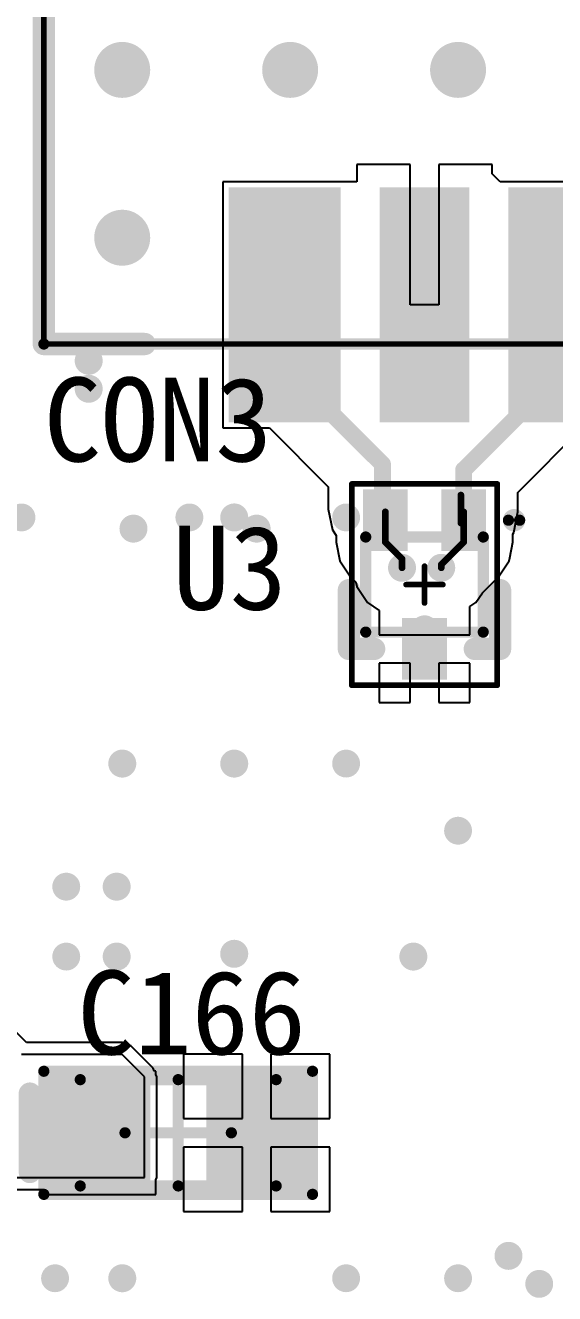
# Model space of a CAD drawing. Header units: millimetres. Extents: x 15 to 120, y 22 to 104.
# Drawn here: x 86.13 to 90.86, y 73.06 to 84.4 of the extents above; entities that cross this region are included whole.
import ezdxf

# ---------------------------------------------------------------- set-up
doc = ezdxf.new("R2010")
doc.units = ezdxf.units.MM
for name, color, linetype in [('BottomLayer', 5, 'Continuous'), ('Mechanical13', 56, 'Continuous'), ('Mechanical15', 56, 'Continuous'), ('MultiLayer', 9, 'Continuous'), ('TopLayer', 1, 'Continuous'), ('TopOverlay', 2, 'Continuous'), ('TopPaste', 8, 'Continuous'), ('TopSolder', 216, 'Continuous')]:
    doc.layers.add(name, color=color, linetype=linetype)

msp = doc.modelspace()

# ---------------------------------------------------------------- linework, layer by layer
at = {"layer": 'BottomLayer'}
for points, const_width in [([(86.875, 84, 1), (87.125, 84, 1)], 0.25), ([(88.375, 84, 1), (88.625, 84, 1)], 0.25), ([(89.875, 84, 1), (90.125, 84, 1)], 0.25), ([(86.875, 82.5, 1), (87.125, 82.5, 1)], 0.25), ([(86.038, 80, 1), (86.162, 80, 1)], 0.125), ([(87.538, 80, 1), (87.662, 80, 1)], 0.125), ([(87.938, 80, 1), (88.063, 80, 1)], 0.125), ([(88.938, 80, 1), (89.062, 80, 1)], 0.125), ([(89.938, 80, 1), (90.062, 80, 1)], 0.125), ([(86.938, 77.8, 1), (87.063, 77.8, 1)], 0.125), ([(87.938, 77.8, 1), (88.063, 77.8, 1)], 0.125), ([(88.938, 77.8, 1), (89.062, 77.8, 1)], 0.125), ([(89.938, 77.2, 1), (90.062, 77.2, 1)], 0.125), ([(86.438, 76.7, 1), (86.562, 76.7, 1)], 0.125), ([(86.888, 76.7, 1), (87.013, 76.7, 1)], 0.125), ([(86.438, 76.075, 1), (86.562, 76.075, 1)], 0.125), ([(86.888, 76.075, 1), (87.013, 76.075, 1)], 0.125), ([(87.938, 76.1, 1), (88.063, 76.1, 1)], 0.125), ([(89.538, 76.075, 1), (89.663, 76.075, 1)], 0.125)]:
    msp.add_lwpolyline(points, format="xyb", close=True, dxfattribs=dict(at, const_width=const_width))
at = {"layer": 'Mechanical13', "const_width": 0.1}
for points in [[(86.3, 81.55), (86.3, 94.95)], [(86.3, 81.55), (100.1, 81.55)], [(89.175, 79.825), (90.225, 79.825)], [(89.175, 78.975), (89.175, 79.825)], [(90.225, 78.975), (90.225, 79.825)], [(89.175, 78.975), (90.225, 78.975)], [(86.625, 74.975), (88.375, 74.975)], [(86.625, 74.025), (86.625, 74.975)], [(88.375, 74.025), (88.375, 74.975)], [(86.625, 74.025), (88.375, 74.025)]]:
    msp.add_lwpolyline(points, dxfattribs=at)
at = {"layer": 'Mechanical13', "const_width": 0.05}
for points in [[(86.275, 81.55, 1), (86.325, 81.55, 1)], [(86.275, 81.55, 1), (86.325, 81.55, 1)], [(89.15, 79.825, 1), (89.2, 79.825, 1)], [(89.15, 79.825, 1), (89.2, 79.825, 1)], [(90.2, 79.825, 1), (90.25, 79.825, 1)], [(90.2, 79.825, 1), (90.25, 79.825, 1)], [(89.15, 78.975, 1), (89.2, 78.975, 1)], [(89.15, 78.975, 1), (89.2, 78.975, 1)], [(90.2, 78.975, 1), (90.25, 78.975, 1)], [(90.2, 78.975, 1), (90.25, 78.975, 1)], [(86.6, 74.975, 1), (86.65, 74.975, 1)], [(86.6, 74.975, 1), (86.65, 74.975, 1)], [(88.35, 74.975, 1), (88.4, 74.975, 1)], [(88.35, 74.975, 1), (88.4, 74.975, 1)], [(86.6, 74.025, 1), (86.65, 74.025, 1)], [(86.6, 74.025, 1), (86.65, 74.025, 1)], [(88.35, 74.025, 1), (88.4, 74.025, 1)], [(88.35, 74.025, 1), (88.4, 74.025, 1)]]:
    msp.add_lwpolyline(points, format="xyb", close=True, dxfattribs=at)
at = {"layer": 'Mechanical15'}
for points, const_width in [([(86.3, 81.55), (86.3, 94.95)], 0.05), ([(86.3, 81.55), (100.1, 81.55)], 0.05), ([(89.05, 80.3), (90.35, 80.3)], 0.05), ([(89.05, 78.5), (89.05, 80.3)], 0.05), ([(90.35, 78.5), (90.35, 80.3)], 0.05), ([(89.7, 79.235), (89.7, 79.565)], 0.05), ([(89.535, 79.4), (89.865, 79.4)], 0.05), ([(89.05, 78.5), (90.35, 78.5)], 0.05), ([(86.3, 75.05), (88.7, 75.05)], 0.1), ([(86.3, 73.95), (86.3, 75.05)], 0.1), ([(88.7, 73.95), (88.7, 75.05)], 0.1), ([(87.5, 74.025), (87.5, 74.975)], 0.1), ([(87.025, 74.5), (87.975, 74.5)], 0.1), ([(86.3, 73.95), (88.7, 73.95)], 0.1)]:
    msp.add_lwpolyline(points, dxfattribs=dict(at, const_width=const_width))
for points, const_width in [([(86.288, 81.55, 1), (86.313, 81.55, 1)], 0.025), ([(86.288, 81.55, 1), (86.313, 81.55, 1)], 0.025), ([(89.038, 80.3, 1), (89.062, 80.3, 1)], 0.025), ([(89.038, 80.3, 1), (89.062, 80.3, 1)], 0.025), ([(90.338, 80.3, 1), (90.363, 80.3, 1)], 0.025), ([(90.338, 80.3, 1), (90.363, 80.3, 1)], 0.025), ([(89.688, 79.565, 1), (89.713, 79.565, 1)], 0.025), ([(89.523, 79.4, 1), (89.547, 79.4, 1)], 0.025), ([(89.852, 79.4, 1), (89.877, 79.4, 1)], 0.025), ([(89.688, 79.235, 1), (89.713, 79.235, 1)], 0.025), ([(89.038, 78.5, 1), (89.062, 78.5, 1)], 0.025), ([(89.038, 78.5, 1), (89.062, 78.5, 1)], 0.025), ([(90.338, 78.5, 1), (90.363, 78.5, 1)], 0.025), ([(90.338, 78.5, 1), (90.363, 78.5, 1)], 0.025), ([(86.275, 75.05, 1), (86.325, 75.05, 1)], 0.05), ([(86.275, 75.05, 1), (86.325, 75.05, 1)], 0.05), ([(88.675, 75.05, 1), (88.725, 75.05, 1)], 0.05), ([(88.675, 75.05, 1), (88.725, 75.05, 1)], 0.05), ([(87.475, 74.975, 1), (87.525, 74.975, 1)], 0.05), ([(87, 74.5, 1), (87.05, 74.5, 1)], 0.05), ([(87.95, 74.5, 1), (88, 74.5, 1)], 0.05), ([(87.475, 74.025, 1), (87.525, 74.025, 1)], 0.05), ([(86.275, 73.95, 1), (86.325, 73.95, 1)], 0.05), ([(86.275, 73.95, 1), (86.325, 73.95, 1)], 0.05), ([(88.675, 73.95, 1), (88.725, 73.95, 1)], 0.05), ([(88.675, 73.95, 1), (88.725, 73.95, 1)], 0.05)]:
    msp.add_lwpolyline(points, format="xyb", close=True, dxfattribs=dict(at, const_width=const_width))
at = {"layer": 'MultiLayer'}
for points, const_width in [([(86.875, 84, 1), (87.125, 84, 1)], 0.25), ([(88.375, 84, 1), (88.625, 84, 1)], 0.25), ([(89.875, 84, 1), (90.125, 84, 1)], 0.25), ([(86.875, 82.5, 1), (87.125, 82.5, 1)], 0.25), ([(89.437, 82.1, 1), (89.562, 82.1, 1)], 0.125), ([(89.838, 82.1, 1), (89.962, 82.1, 1)], 0.125), ([(89.437, 81.55, 1), (89.562, 81.55, 1)], 0.125), ([(89.838, 81.55, 1), (89.962, 81.55, 1)], 0.125), ([(86.638, 81.4, 1), (86.763, 81.4, 1)], 0.125), ([(86.638, 81.15, 1), (86.763, 81.15, 1)], 0.125), ([(86.038, 80, 1), (86.162, 80, 1)], 0.125), ([(87.538, 80, 1), (87.662, 80, 1)], 0.125), ([(87.938, 80, 1), (88.063, 80, 1)], 0.125), ([(88.938, 80, 1), (89.062, 80, 1)], 0.125), ([(89.938, 80, 1), (90.062, 80, 1)], 0.125), ([(87.038, 79.9, 1), (87.163, 79.9, 1)], 0.125), ([(88.138, 79.9, 1), (88.263, 79.9, 1)], 0.125), ([(89.437, 79.55, 1), (89.562, 79.55, 1)], 0.125), ([(89.788, 79.55, 1), (89.912, 79.55, 1)], 0.125), ([(89.638, 79, 1), (89.763, 79, 1)], 0.125), ([(89.638, 78.75, 1), (89.763, 78.75, 1)], 0.125), ([(86.938, 77.8, 1), (87.063, 77.8, 1)], 0.125), ([(87.938, 77.8, 1), (88.063, 77.8, 1)], 0.125), ([(88.938, 77.8, 1), (89.062, 77.8, 1)], 0.125), ([(89.938, 77.2, 1), (90.062, 77.2, 1)], 0.125), ([(86.438, 76.7, 1), (86.562, 76.7, 1)], 0.125), ([(86.888, 76.7, 1), (87.013, 76.7, 1)], 0.125), ([(86.438, 76.075, 1), (86.562, 76.075, 1)], 0.125), ([(86.888, 76.075, 1), (87.013, 76.075, 1)], 0.125), ([(87.938, 76.1, 1), (88.063, 76.1, 1)], 0.125), ([(89.538, 76.075, 1), (89.663, 76.075, 1)], 0.125), ([(88.113, 74.625, 1), (88.337, 74.625, 1)], 0.225), ([(88.413, 74.775, 1), (88.537, 74.775, 1)], 0.125), ([(88.413, 74.5, 1), (88.537, 74.5, 1)], 0.125), ([(88.413, 74.225, 1), (88.537, 74.225, 1)], 0.125), ([(90.388, 73.4, 1), (90.513, 73.4, 1)], 0.125), ([(86.338, 73.2, 1), (86.462, 73.2, 1)], 0.125), ([(86.938, 73.2, 1), (87.063, 73.2, 1)], 0.125), ([(88.938, 73.2, 1), (89.062, 73.2, 1)], 0.125), ([(89.938, 73.2, 1), (90.062, 73.2, 1)], 0.125), ([(90.663, 73.15, 1), (90.787, 73.15, 1)], 0.125)]:
    msp.add_lwpolyline(points, format="xyb", close=True, dxfattribs=dict(at, const_width=const_width))
at = {"layer": 'TopLayer'}
for p, q in [((89.573, 83.154), (89.096, 83.154)), ((89.096, 83.154), (89.096, 83)), ((89.573, 81.9), (89.573, 83.154)), ((90.304, 83.154), (89.827, 83.154)), ((89.827, 83.154), (89.827, 81.9)), ((90.304, 83.071), (90.304, 83.154)), ((89, 83), (87.9, 83)), ((87.9, 83), (87.9, 80.8)), ((89.096, 83), (89, 83)), ((89, 83), (89, 83)), ((90.375, 83), (90.304, 83.071)), ((90.4, 83), (90.375, 83)), ((91.5, 83), (90.4, 83)), ((90.4, 83), (90.4, 83)), ((89.827, 81.9), (89.573, 81.9)), ((87.9, 80.8), (88.315, 80.8)), ((88.315, 80.8), (88.841, 80.274)), ((90.534, 80.224), (91.11, 80.8)), ((88.841, 80.274), (88.841, 80.075)), ((90.534, 80.05), (90.534, 80.224)), ((88.841, 80.075), (88.878, 79.89)), ((90.497, 79.865), (90.534, 80.05)), ((88.878, 79.89), (88.912, 79.839)), ((88.912, 79.839), (88.912, 79.779)), ((90.488, 79.851), (90.497, 79.865)), ((90.488, 79.779), (90.488, 79.851)), ((88.912, 79.779), (88.945, 79.611)), ((90.461, 79.639), (90.488, 79.779)), ((88.945, 79.611), (89.04, 79.469)), ((90.36, 79.469), (90.455, 79.611)), ((90.455, 79.611), (90.461, 79.639)), ((89.04, 79.469), (89.087, 79.422)), ((90.218, 79.327), (90.36, 79.469)), ((89.087, 79.422), (89.095, 79.382)), ((89.095, 79.382), (89.19, 79.24)), ((89.19, 79.24), (89.296, 79.169)), ((90.104, 79.203), (90.16, 79.24)), ((90.16, 79.24), (90.218, 79.327)), ((89.296, 79.169), (89.296, 78.952)), ((90.104, 78.952), (90.104, 79.203)), ((89.296, 78.952), (90.104, 78.952)), ((89.573, 78.698), (89.296, 78.698)), ((89.296, 78.698), (89.296, 78.346)), ((89.573, 78.346), (89.573, 78.698)), ((90.104, 78.698), (89.827, 78.698)), ((89.827, 78.698), (89.827, 78.346)), ((90.104, 78.346), (90.104, 78.698)), ((89.296, 78.346), (89.573, 78.346)), ((89.827, 78.346), (90.104, 78.346)), ((86.145, 75.308), (86.008, 75.445)), ((87, 75.308), (86.145, 75.308)), ((87.077, 75.277), (87, 75.308)), ((87.277, 75.077), (87.077, 75.277)), ((87, 75.2), (86.1, 75.2)), ((87.2, 75), (87, 75.2)), ((88.073, 75.204), (87.546, 75.204)), ((87.546, 75.204), (87.546, 74.627)), ((88.073, 74.627), (88.073, 75.204)), ((88.854, 75.204), (88.327, 75.204)), ((88.327, 75.204), (88.327, 74.627)), ((88.854, 74.627), (88.854, 75.204)), ((87.286, 75.054), (87.277, 75.077)), ((87.277, 75.077), (87.277, 75.077)), ((87.288, 75.05), (87.286, 75.054)), ((87.3, 75.05), (87.288, 75.05)), ((87.3, 75.02), (87.3, 75.05)), ((87.2, 74.1), (87.2, 75)), ((87.308, 75), (87.3, 75.02)), ((87.308, 74.1), (87.308, 75)), ((87.308, 75), (87.308, 75)), ((87.546, 74.627), (88.073, 74.627)), ((88.327, 74.627), (88.854, 74.627)), ((88.073, 74.373), (87.546, 74.373)), ((87.546, 74.373), (87.546, 73.796)), ((88.073, 73.796), (88.073, 74.373)), ((88.854, 74.373), (88.327, 74.373)), ((88.327, 74.373), (88.327, 73.796)), ((88.854, 73.796), (88.854, 74.373)), ((83.6, 74.1), (87.2, 74.1)), ((87.3, 74.08), (87.308, 74.1)), ((87.3, 73.95), (87.3, 74.08)), ((85.95, 73.992), (86.3, 73.992)), ((86.3, 73.992), (86.3, 73.95)), ((86.3, 73.95), (87.3, 73.95)), ((87.546, 73.796), (88.073, 73.796)), ((88.327, 73.796), (88.854, 73.796))]:
    msp.add_line(p, q, dxfattribs=at)
for points, const_width in [([(86.875, 84, 1), (87.125, 84, 1)], 0.25), ([(88.375, 84, 1), (88.625, 84, 1)], 0.25), ([(89.875, 84, 1), (90.125, 84, 1)], 0.25), ([(86.875, 82.5, 1), (87.125, 82.5, 1)], 0.25), ([(89.437, 82.1, 1), (89.562, 82.1, 1)], 0.125), ([(89.838, 82.1, 1), (89.962, 82.1, 1)], 0.125), ([(88.413, 81.9, 1), (88.488, 81.9, 1)], 0.075), ([(89.437, 81.55, 1), (89.562, 81.55, 1)], 0.125), ([(89.838, 81.55, 1), (89.962, 81.55, 1)], 0.125), ([(88.413, 81.35, 1), (88.488, 81.35, 1)], 0.075), ([(88.413, 81.35, 1), (88.488, 81.35, 1)], 0.075), ([(89.287, 80.475, 1), (89.363, 80.475, 1)], 0.075), ([(89.287, 80.475, 1), (89.363, 80.475, 1)], 0.075), ([(90.012, 80.425, 1), (90.088, 80.425, 1)], 0.075), ([(90.012, 80.425, 1), (90.088, 80.425, 1)], 0.075), ([(89.287, 80.075, 1), (89.363, 80.075, 1)], 0.075), ([(90.01, 80.2, 1), (90.04, 80.2, 1)], 0.03), ([(89.335, 80.05, 1), (89.365, 80.05, 1)], 0.03), ([(90.012, 80.05, 1), (90.088, 80.05, 1)], 0.075), ([(90.035, 80.05, 1), (90.065, 80.05, 1)], 0.03), ([(87.038, 79.9, 1), (87.163, 79.9, 1)], 0.125), ([(88.138, 79.9, 1), (88.263, 79.9, 1)], 0.125), ([(89.335, 79.975, 1), (89.365, 79.975, 1)], 0.03), ([(89.335, 79.975, 1), (89.365, 79.975, 1)], 0.03), ([(90.01, 79.975, 1), (90.04, 79.975, 1)], 0.03), ([(90.01, 79.975, 1), (90.04, 79.975, 1)], 0.03), ([(90.01, 79.95, 1), (90.04, 79.95, 1)], 0.03), ([(90.035, 79.975, 1), (90.065, 79.975, 1)], 0.03), ([(90.035, 79.975, 1), (90.065, 79.975, 1)], 0.03), ([(89.335, 79.779, 1), (89.365, 79.779, 1)], 0.03), ([(89.335, 79.779, 1), (89.365, 79.779, 1)], 0.03), ([(90.035, 79.779, 1), (90.065, 79.779, 1)], 0.03), ([(90.035, 79.779, 1), (90.065, 79.779, 1)], 0.03), ([(89.437, 79.55, 1), (89.562, 79.55, 1)], 0.125), ([(89.485, 79.629, 1), (89.515, 79.629, 1)], 0.03), ([(89.485, 79.629, 1), (89.515, 79.629, 1)], 0.03), ([(89.485, 79.55, 1), (89.515, 79.55, 1)], 0.03), ([(89.788, 79.55, 1), (89.912, 79.55, 1)], 0.125), ([(89.835, 79.579, 1), (89.865, 79.579, 1)], 0.03), ([(89.835, 79.579, 1), (89.865, 79.579, 1)], 0.03), ([(89.835, 79.55, 1), (89.865, 79.55, 1)], 0.03), ([(89.638, 79, 1), (89.763, 79, 1)], 0.125), ([(89.638, 78.75, 1), (89.763, 78.75, 1)], 0.125), ([(88.413, 74.775, 1), (88.537, 74.775, 1)], 0.125), ([(88.413, 74.5, 1), (88.537, 74.5, 1)], 0.125), ([(88.413, 74.225, 1), (88.537, 74.225, 1)], 0.125), ([(88.938, 73.2, 1), (89.062, 73.2, 1)], 0.125), ([(89.938, 73.2, 1), (90.062, 73.2, 1)], 0.125)]:
    msp.add_lwpolyline(points, format="xyb", close=True, dxfattribs=dict(at, const_width=const_width))
for points, const_width in [([(88.45, 81.35), (88.45, 81.9)], 0.15), ([(88.45, 81.35), (89.325, 80.475)], 0.15), ([(90.05, 80.425), (90.95, 81.325)], 0.15), ([(89.325, 80.075), (89.325, 80.475)], 0.15), ([(90.05, 80.05), (90.05, 80.425)], 0.15), ([(90.025, 79.975), (90.025, 80.2)], 0.06), ([(89.35, 79.975), (89.35, 80.05)], 0.06), ([(90.05, 79.975), (90.05, 80.05)], 0.06), ([(89.35, 79.779), (89.35, 79.975)], 0.06), ([(90.025, 79.95), (90.025, 79.975)], 0.06), ([(90.05, 79.779), (90.05, 79.975)], 0.06), ([(89.35, 79.779), (89.5, 79.629)], 0.06), ([(89.85, 79.579), (90.05, 79.779)], 0.06), ([(89.5, 79.55), (89.5, 79.629)], 0.06), ([(89.85, 79.55), (89.85, 79.579)], 0.06)]:
    msp.add_lwpolyline(points, dxfattribs=dict(at, const_width=const_width))
for points in [[(88, 80.9), (88.9, 80.9), (88, 82.9), (88.9, 82.9)], [(89.35, 80.9), (90.05, 80.9), (89.35, 82.9), (90.05, 82.9)], [(90.5, 80.9), (91.4, 80.9), (90.5, 82.9), (91.4, 82.9)], [(89.5, 80.2), (89.2, 80.2), (89.5, 79.75), (89.2, 79.75)], [(90.2, 80.2), (89.9, 80.2), (90.2, 79.75), (89.9, 79.75)], [(89.85, 79.05), (89.55, 79.05), (89.85, 78.6), (89.55, 78.6)], [(87.2, 74.05), (87.2, 74.95), (86.4, 74.05), (86.4, 74.95)], [(88.6, 74.05), (88.6, 74.95), (87.8, 74.05), (87.8, 74.95)]]:
    msp.add_solid(points, dxfattribs=at)
at = {"layer": 'TopOverlay', "const_width": 0.2}
for points in [[(86.3, 81.55), (86.3, 92.13)], [(86.3, 81.55), (87.2, 81.55)], [(89.025, 78.825), (89.025, 79.35)], [(90.375, 78.825), (90.375, 79.35)], [(89.025, 78.825), (89.25, 78.825)], [(90.15, 78.825), (90.375, 78.825)], [(86.175, 74.15), (86.175, 74.85)]]:
    msp.add_lwpolyline(points, dxfattribs=at)
at = {"layer": 'TopOverlay'}
for points, const_width in [([(86.25, 81.55, 1), (86.35, 81.55, 1)], 0.1), ([(86.25, 81.55, 1), (86.35, 81.55, 1)], 0.1), ([(87.15, 81.55, 1), (87.25, 81.55, 1)], 0.1), ([(90.55, 79.975, 1), (90.45, 79.975, 1)], 0.1), ([(90.425, 79.975, 1), (90.475, 79.975, 1)], 0.05), ([(90.525, 79.975, 1), (90.575, 79.975, 1)], 0.05), ([(88.975, 79.35, 1), (89.075, 79.35, 1)], 0.1), ([(90.325, 79.35, 1), (90.425, 79.35, 1)], 0.1), ([(88.975, 78.825, 1), (89.075, 78.825, 1)], 0.1), ([(88.975, 78.825, 1), (89.075, 78.825, 1)], 0.1), ([(89.2, 78.825, 1), (89.3, 78.825, 1)], 0.1), ([(90.1, 78.825, 1), (90.2, 78.825, 1)], 0.1), ([(90.325, 78.825, 1), (90.425, 78.825, 1)], 0.1), ([(90.325, 78.825, 1), (90.425, 78.825, 1)], 0.1), ([(86.125, 74.85, 1), (86.225, 74.85, 1)], 0.1), ([(86.125, 74.15, 1), (86.225, 74.15, 1)], 0.1)]:
    msp.add_lwpolyline(points, format="xyb", close=True, dxfattribs=dict(at, const_width=const_width))
at = {"layer": 'TopPaste'}
for points in [[(88, 80.9), (88.9, 80.9), (88, 82.9), (88.9, 82.9)], [(88, 80.9), (88.9, 80.9), (88, 82.9), (88.9, 82.9)], [(89.35, 80.9), (90.05, 80.9), (89.35, 82.9), (90.05, 82.9)], [(89.35, 80.9), (90.05, 80.9), (89.35, 82.9), (90.05, 82.9)], [(90.5, 80.9), (91.4, 80.9), (90.5, 82.9), (91.4, 82.9)], [(90.5, 80.9), (91.4, 80.9), (90.5, 82.9), (91.4, 82.9)], [(89.5, 80.2), (89.2, 80.2), (89.5, 79.75), (89.2, 79.75)], [(89.5, 80.2), (89.2, 80.2), (89.5, 79.75), (89.2, 79.75)], [(90.2, 80.2), (89.9, 80.2), (90.2, 79.75), (89.9, 79.75)], [(90.2, 80.2), (89.9, 80.2), (90.2, 79.75), (89.9, 79.75)], [(89.85, 79.05), (89.55, 79.05), (89.85, 78.6), (89.55, 78.6)], [(89.85, 79.05), (89.55, 79.05), (89.85, 78.6), (89.55, 78.6)], [(87.2, 74.05), (87.2, 74.95), (86.4, 74.05), (86.4, 74.95)], [(87.2, 74.05), (87.2, 74.95), (86.4, 74.05), (86.4, 74.95)], [(88.6, 74.05), (88.6, 74.95), (87.8, 74.05), (87.8, 74.95)], [(88.6, 74.05), (88.6, 74.95), (87.8, 74.05), (87.8, 74.95)]]:
    msp.add_solid(points, dxfattribs=at)
at = {"layer": 'TopSolder'}
for points in [[(87.95, 80.85), (88.95, 80.85), (87.95, 82.95), (88.95, 82.95)], [(87.95, 80.85), (88.95, 80.85), (87.95, 82.95), (88.95, 82.95)], [(89.3, 80.85), (90.1, 80.85), (89.3, 82.95), (90.1, 82.95)], [(89.3, 80.85), (90.1, 80.85), (89.3, 82.95), (90.1, 82.95)], [(90.45, 80.85), (91.45, 80.85), (90.45, 82.95), (91.45, 82.95)], [(90.45, 80.85), (91.45, 80.85), (90.45, 82.95), (91.45, 82.95)], [(89.55, 80.25), (89.15, 80.25), (89.55, 79.7), (89.15, 79.7)], [(89.55, 80.25), (89.15, 80.25), (89.55, 79.7), (89.15, 79.7)], [(90.25, 80.25), (89.85, 80.25), (90.25, 79.7), (89.85, 79.7)], [(90.25, 80.25), (89.85, 80.25), (90.25, 79.7), (89.85, 79.7)], [(89.9, 79.1), (89.5, 79.1), (89.9, 78.55), (89.5, 78.55)], [(89.9, 79.1), (89.5, 79.1), (89.9, 78.55), (89.5, 78.55)], [(87.25, 74), (87.25, 75), (86.35, 74), (86.35, 75)], [(87.25, 74), (87.25, 75), (86.35, 74), (86.35, 75)], [(88.65, 74), (88.65, 75), (87.75, 74), (87.75, 75)], [(88.65, 74), (88.65, 75), (87.75, 74), (87.75, 75)]]:
    msp.add_solid(points, dxfattribs=at)

# ---------------------------------------------------------------- texts
at = {"layer": 'TopOverlay'}
for s, p in [('CON3', (86.3, 80.5)), ('U3', (87.45, 79.175)), ('C166', (86.6, 75.2))]:
    msp.add_text(s, height=0.75, rotation=360, dxfattribs=at).set_placement(p)

doc.saveas('drawing.dxf')
